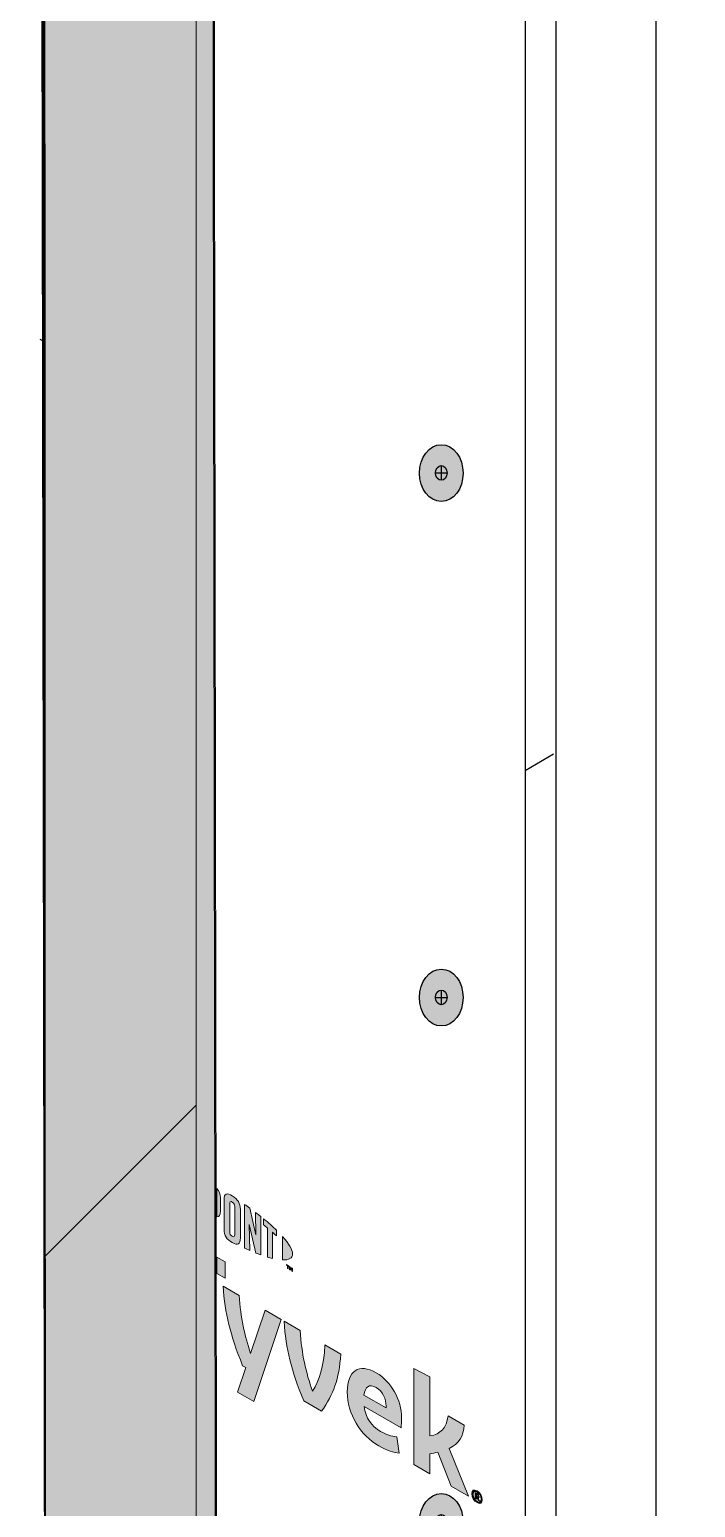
# Model space of a CAD drawing. Header units: inches. Extents: x -26 to 76, y -15 to 22.
# Drawn here: x 48.581 to 50.136, y 5.604 to 9.055 of the extents above; entities that cross this region are included whole.
import ezdxf

# ---------------------------------------------------------------- set-up
doc = ezdxf.new("R2010")
doc.units = ezdxf.units.IN
doc.header["$MEASUREMENT"] = 0
for name, color, linetype, lineweight in [('.ATI-HATCH', 7, 'Continuous', 0), ('G-ANNO-TTLB', 7, 'Continuous', 0), ('Layer 12', 7, 'Continuous', 0), ('LOGOS', 7, 'Continuous', 0), ('TYVEK', 7, 'Continuous', 0)]:
    doc.layers.add(name, color=color, linetype=linetype, lineweight=lineweight)

# ---------------------------------------------------------------- blocks, each defined once
blk = doc.blocks.new('Block_357')
at = {"layer": 'TYVEK', "true_color": 0x003b71, "transparency": 33554687}
h = blk.add_hatch(color=156, dxfattribs=at)
h.dxf.hatch_style = 2
edge = h.paths.add_edge_path()
edge.add_ellipse((49.5422, 8.0192), major_axis=(0, 0.0664), ratio=0.766948, start_angle=0, end_angle=360)
at = {"layer": 'TYVEK', "color": 252, "lineweight": 25, "true_color": 0x838484}
for p, q in [((49.5287, 8.0196), (49.5557, 8.0196)), ((49.5422, 8.0368), (49.5422, 8.0025))]:
    blk.add_line(p, q, dxfattribs=at)
at = {"layer": 'TYVEK', "color": 18, "lineweight": 25, "true_color": 0x000000}
blk.add_ellipse((49.5422, 8.0192), major_axis=(0, 0.0664), ratio=0.766948, dxfattribs=at)
at = {"layer": 'TYVEK', "color": 252, "lineweight": 25, "true_color": 0x838484}
blk.add_ellipse((49.5422, 8.0196), major_axis=(0, 0.0171), ratio=0.788846, dxfattribs=at)
blk = doc.blocks.new('Block_359')
at = {"layer": 'TYVEK', "true_color": 0x003b71, "transparency": 33554687}
h = blk.add_hatch(color=156, dxfattribs=at)
h.dxf.hatch_style = 2
edge = h.paths.add_edge_path()
edge.add_ellipse((49.5422, 6.7949), major_axis=(0, 0.0664), ratio=0.766948, start_angle=0, end_angle=360)
at = {"layer": 'TYVEK', "color": 252, "lineweight": 25, "true_color": 0x838484}
for p, q in [((49.5422, 6.8124), (49.5422, 6.7782)), ((49.5287, 6.7953), (49.5557, 6.7953))]:
    blk.add_line(p, q, dxfattribs=at)
at = {"layer": 'TYVEK', "color": 18, "lineweight": 25, "true_color": 0x000000}
blk.add_ellipse((49.5422, 6.7949), major_axis=(0, 0.0664), ratio=0.766948, dxfattribs=at)
at = {"layer": 'TYVEK', "color": 252, "lineweight": 25, "true_color": 0x838484}
blk.add_ellipse((49.5422, 6.7953), major_axis=(0, 0.0171), ratio=0.788846, dxfattribs=at)
blk = doc.blocks.new('Block_360')
at = {"layer": 'TYVEK', "true_color": 0x003b71, "transparency": 33554687}
h = blk.add_hatch(color=156, dxfattribs=at)
h.dxf.hatch_style = 2
edge = h.paths.add_edge_path()
edge.add_ellipse((49.5422, 5.5705), major_axis=(0, 0.0664), ratio=0.766948, start_angle=0, end_angle=360)
at = {"layer": 'TYVEK', "color": 252, "lineweight": 25, "true_color": 0x838484}
for p, q in [((49.5287, 5.571), (49.5557, 5.571)), ((49.5422, 5.5881), (49.5422, 5.5538))]:
    blk.add_line(p, q, dxfattribs=at)
at = {"layer": 'TYVEK', "color": 18, "lineweight": 25, "true_color": 0x000000}
blk.add_ellipse((49.5422, 5.5705), major_axis=(0, 0.0664), ratio=0.766948, dxfattribs=at)
at = {"layer": 'TYVEK', "color": 252, "lineweight": 25, "true_color": 0x838484}
blk.add_ellipse((49.5422, 5.571), major_axis=(0, 0.0171), ratio=0.788846, dxfattribs=at)
blk = doc.blocks.new('Block_354')
at = {"layer": 'TYVEK'}
for name in ['Block_357', 'Block_359', 'Block_360']:
    blk.add_blockref(name, (0, 0), dxfattribs=at)
blk = doc.blocks.new('Block_374')
at = {"layer": 'TYVEK', "color": 93, "lineweight": 25, "true_color": 0x6bbe46}
for points in [[(47.0239, 11.0006), (48.6131, 10.0812), (48.6154, 5.5571)], [(48.6962, 5.6251)]]:
    blk.add_lwpolyline(points, dxfattribs=at)
blk = doc.blocks.new('Block_373')
at = {"layer": 'TYVEK'}
blk.add_blockref('Block_374', (0, 0), dxfattribs=at)
blk = doc.blocks.new('Block_642')
at = {"layer": 'LOGOS', "true_color": 0x838484, "transparency": 33554687}
h = blk.add_hatch(color=252, dxfattribs=at)
h.dxf.hatch_style = 2
edge = h.paths.add_edge_path()
edge.add_spline(control_points=[(49.0184, 6.3494), (49.0184, 6.3494), (49.0184, 6.2826), (49.0184, 6.2826), (49.0241, 6.2824), (49.0266, 6.2872), (49.0266, 6.2961), (49.0266, 6.2961), (49.0266, 6.3273), (49.0266, 6.3273), (49.0266, 6.3359), (49.024, 6.3433), (49.0184, 6.3494)], knot_values=[0, 0, 0, 0, 1, 1, 1, 2, 2, 2, 3, 3, 3, 4, 4, 4, 4], degree=3, periodic=0)
h = blk.add_hatch(color=252, dxfattribs=at)
h.dxf.hatch_style = 2
edge = h.paths.add_edge_path()
edge.add_spline(control_points=[(49.06, 6.2408), (49.06, 6.2366), (49.0588, 6.2351), (49.0542, 6.2376), (49.0494, 6.2402), (49.0481, 6.2433), (49.0481, 6.2476), (49.0481, 6.2476), (49.0481, 6.3139), (49.0481, 6.3139), (49.0481, 6.3183), (49.0494, 6.3199), (49.0542, 6.317), (49.0588, 6.3142), (49.06, 6.3112), (49.06, 6.307), (49.06, 6.307), (49.06, 6.2408), (49.06, 6.2408)], knot_values=[0, 0, 0, 0, 1, 1, 1, 2, 2, 2, 3, 3, 3, 4, 4, 4, 5, 5, 5, 6, 6, 6, 6], degree=3, periodic=0)
edge = h.paths.add_edge_path()
edge.add_spline(control_points=[(49.0542, 6.3319), (49.0421, 6.3395), (49.0349, 6.3376), (49.0349, 6.3236), (49.0349, 6.3236), (49.0349, 6.254), (49.0349, 6.254), (49.0349, 6.2392), (49.0414, 6.2294), (49.0542, 6.2227), (49.0667, 6.2161), (49.0732, 6.2178), (49.0732, 6.2335), (49.0732, 6.2335), (49.0732, 6.2999), (49.0732, 6.2999), (49.0732, 6.3148), (49.0673, 6.3236), (49.0542, 6.3319)], knot_values=[0, 0, 0, 0, 1, 1, 1, 2, 2, 2, 3, 3, 3, 4, 4, 4, 5, 5, 5, 6, 6, 6, 6], degree=3, periodic=0)
h = blk.add_hatch(color=252, dxfattribs=at)
h.dxf.hatch_style = 2
edge = h.paths.add_edge_path()
edge.add_spline(control_points=[(49.1093, 6.2408), (49.1093, 6.2408), (49.0949, 6.3032), (49.0949, 6.3032), (49.091, 6.3061), (49.0862, 6.3094), (49.0825, 6.3119), (49.0825, 6.3119), (49.0825, 6.2099), (49.0825, 6.2099), (49.0851, 6.2087), (49.0917, 6.2058), (49.0951, 6.2043), (49.0951, 6.2043), (49.094, 6.265), (49.094, 6.265), (49.094, 6.265), (49.1093, 6.1984), (49.1093, 6.1984), (49.1126, 6.1971), (49.1173, 6.1953), (49.1205, 6.1942), (49.1205, 6.1942), (49.1205, 6.2839), (49.1205, 6.2839), (49.1172, 6.2865), (49.1113, 6.291), (49.1084, 6.2932), (49.1084, 6.2932), (49.1093, 6.2408), (49.1093, 6.2408)], knot_values=[0, 0, 0, 0, 1, 1, 1, 2, 2, 2, 3, 3, 3, 4, 4, 4, 5, 5, 5, 6, 6, 6, 7, 7, 7, 8, 8, 8, 9, 9, 9, 10, 10, 10, 10], degree=3, periodic=0)
h = blk.add_hatch(color=252, dxfattribs=at)
h.dxf.hatch_style = 2
edge = h.paths.add_edge_path()
edge.add_spline(control_points=[(49.1269, 6.2645), (49.1301, 6.2619), (49.1333, 6.2594), (49.1364, 6.2568), (49.1364, 6.2568), (49.1364, 6.189), (49.1364, 6.189), (49.1393, 6.1881), (49.1445, 6.1866), (49.1481, 6.1858), (49.1481, 6.1858), (49.1481, 6.2469), (49.1481, 6.2469), (49.1515, 6.2439), (49.1546, 6.2411), (49.1576, 6.2384), (49.1576, 6.2384), (49.1576, 6.2515), (49.1576, 6.2515), (49.1484, 6.2605), (49.1385, 6.2692), (49.1269, 6.2786), (49.1269, 6.2786), (49.1269, 6.2645), (49.1269, 6.2645)], knot_values=[0, 0, 0, 0, 1, 1, 1, 2, 2, 2, 3, 3, 3, 4, 4, 4, 5, 5, 5, 6, 6, 6, 7, 7, 7, 8, 8, 8, 8], degree=3, periodic=0)
h = blk.add_hatch(color=252, dxfattribs=at)
h.dxf.hatch_style = 2
edge = h.paths.add_edge_path()
edge.add_spline(control_points=[(49.1949, 6.1962), (49.1949, 6.1862), (49.1864, 6.1817), (49.1716, 6.1822), (49.1716, 6.1822), (49.1716, 6.237), (49.1716, 6.237), (49.1864, 6.2204), (49.1949, 6.2062), (49.1949, 6.1962)], knot_values=[0, 0, 0, 0, 1, 1, 1, 2, 2, 2, 3, 3, 3, 3], degree=3, periodic=0)
h = blk.add_hatch(color=252, dxfattribs=at)
h.dxf.hatch_style = 2
edge = h.paths.add_edge_path()
edge.add_spline(control_points=[(49.188, 6.1673), (49.188, 6.1673), (49.1894, 6.1664), (49.1894, 6.1664), (49.1894, 6.1664), (49.1914, 6.1615), (49.1914, 6.1615), (49.1914, 6.1615), (49.1935, 6.164), (49.1935, 6.164), (49.1935, 6.164), (49.1949, 6.1633), (49.1949, 6.1633), (49.1949, 6.1633), (49.1949, 6.1554), (49.1949, 6.1554), (49.1949, 6.1554), (49.1936, 6.1561), (49.1936, 6.1561), (49.1936, 6.1561), (49.1936, 6.1617), (49.1936, 6.1617), (49.1936, 6.1617), (49.1915, 6.1592), (49.1915, 6.1592), (49.1915, 6.1592), (49.1914, 6.1592), (49.1914, 6.1592), (49.1914, 6.1592), (49.1892, 6.1642), (49.1892, 6.1642), (49.1892, 6.1642), (49.1892, 6.1586), (49.1892, 6.1586), (49.1892, 6.1586), (49.188, 6.1594), (49.188, 6.1594), (49.188, 6.1594), (49.188, 6.1673), (49.188, 6.1673)], knot_values=[0, 0, 0, 0, 1, 1, 1, 2, 2, 2, 3, 3, 3, 4, 4, 4, 5, 5, 5, 6, 6, 6, 7, 7, 7, 8, 8, 8, 9, 9, 9, 10, 10, 10, 11, 11, 11, 12, 12, 12, 13, 13, 13, 13], degree=3, periodic=0)
edge = h.paths.add_edge_path()
edge.add_spline(control_points=[(49.183, 6.1687), (49.183, 6.1687), (49.1809, 6.1699), (49.1809, 6.1699), (49.1809, 6.1699), (49.1809, 6.1713), (49.1809, 6.1713), (49.1809, 6.1713), (49.1865, 6.1681), (49.1865, 6.1681), (49.1865, 6.1681), (49.1865, 6.1667), (49.1865, 6.1667), (49.1865, 6.1667), (49.1844, 6.1679), (49.1844, 6.1679), (49.1844, 6.1679), (49.1844, 6.1614), (49.1844, 6.1614), (49.1844, 6.1614), (49.183, 6.1622), (49.183, 6.1622), (49.183, 6.1622), (49.183, 6.1687), (49.183, 6.1687)], knot_values=[0, 0, 0, 0, 1, 1, 1, 2, 2, 2, 3, 3, 3, 4, 4, 4, 5, 5, 5, 6, 6, 6, 7, 7, 7, 8, 8, 8, 8], degree=3, periodic=0)
at = {"layer": 'LOGOS'}
for points, knots in [([(49.0184, 6.3494), (49.0184, 6.3494), (49.0184, 6.2826), (49.0184, 6.2826), (49.0241, 6.2824), (49.0266, 6.2872), (49.0266, 6.2961), (49.0266, 6.2961), (49.0266, 6.3273), (49.0266, 6.3273), (49.0266, 6.3359), (49.024, 6.3433), (49.0184, 6.3494)], [0, 0, 0, 0, 1, 1, 1, 2, 2, 2, 3, 3, 3, 4, 4, 4, 4]), ([(49.0542, 6.3319), (49.0421, 6.3395), (49.0349, 6.3376), (49.0349, 6.3236), (49.0349, 6.3236), (49.0349, 6.254), (49.0349, 6.254), (49.0349, 6.2392), (49.0414, 6.2294), (49.0542, 6.2227), (49.0667, 6.2161), (49.0732, 6.2178), (49.0732, 6.2335), (49.0732, 6.2335), (49.0732, 6.2999), (49.0732, 6.2999), (49.0732, 6.3148), (49.0673, 6.3236), (49.0542, 6.3319)], [0, 0, 0, 0, 1, 1, 1, 2, 2, 2, 3, 3, 3, 4, 4, 4, 5, 5, 5, 6, 6, 6, 6]), ([(49.06, 6.2408), (49.06, 6.2366), (49.0588, 6.2351), (49.0542, 6.2376), (49.0494, 6.2402), (49.0481, 6.2433), (49.0481, 6.2476), (49.0481, 6.2476), (49.0481, 6.3139), (49.0481, 6.3139), (49.0481, 6.3183), (49.0494, 6.3199), (49.0542, 6.317), (49.0588, 6.3142), (49.06, 6.3112), (49.06, 6.307), (49.06, 6.307), (49.06, 6.2408), (49.06, 6.2408)], [0, 0, 0, 0, 1, 1, 1, 2, 2, 2, 3, 3, 3, 4, 4, 4, 5, 5, 5, 6, 6, 6, 6]), ([(49.1093, 6.2408), (49.1093, 6.2408), (49.0949, 6.3032), (49.0949, 6.3032), (49.091, 6.3061), (49.0862, 6.3094), (49.0825, 6.3119), (49.0825, 6.3119), (49.0825, 6.2099), (49.0825, 6.2099), (49.0851, 6.2087), (49.0917, 6.2058), (49.0951, 6.2043), (49.0951, 6.2043), (49.094, 6.265), (49.094, 6.265), (49.094, 6.265), (49.1093, 6.1984), (49.1093, 6.1984), (49.1126, 6.1971), (49.1173, 6.1953), (49.1205, 6.1942), (49.1205, 6.1942), (49.1205, 6.2839), (49.1205, 6.2839), (49.1172, 6.2865), (49.1113, 6.291), (49.1084, 6.2932), (49.1084, 6.2932), (49.1093, 6.2408), (49.1093, 6.2408)], [0, 0, 0, 0, 1, 1, 1, 2, 2, 2, 3, 3, 3, 4, 4, 4, 5, 5, 5, 6, 6, 6, 7, 7, 7, 8, 8, 8, 9, 9, 9, 10, 10, 10, 10]), ([(49.1269, 6.2645), (49.1301, 6.2619), (49.1333, 6.2594), (49.1364, 6.2568), (49.1364, 6.2568), (49.1364, 6.189), (49.1364, 6.189), (49.1393, 6.1881), (49.1445, 6.1866), (49.1481, 6.1858), (49.1481, 6.1858), (49.1481, 6.2469), (49.1481, 6.2469), (49.1515, 6.2439), (49.1546, 6.2411), (49.1576, 6.2384), (49.1576, 6.2384), (49.1576, 6.2515), (49.1576, 6.2515), (49.1484, 6.2605), (49.1385, 6.2692), (49.1269, 6.2786), (49.1269, 6.2786), (49.1269, 6.2645), (49.1269, 6.2645)], [0, 0, 0, 0, 1, 1, 1, 2, 2, 2, 3, 3, 3, 4, 4, 4, 5, 5, 5, 6, 6, 6, 7, 7, 7, 8, 8, 8, 8]), ([(49.1949, 6.1962), (49.1949, 6.1862), (49.1864, 6.1817), (49.1716, 6.1822), (49.1716, 6.1822), (49.1716, 6.237), (49.1716, 6.237), (49.1864, 6.2204), (49.1949, 6.2062), (49.1949, 6.1962)], [0, 0, 0, 0, 1, 1, 1, 2, 2, 2, 3, 3, 3, 3]), ([(49.183, 6.1687), (49.183, 6.1687), (49.1809, 6.1699), (49.1809, 6.1699), (49.1809, 6.1699), (49.1809, 6.1713), (49.1809, 6.1713), (49.1809, 6.1713), (49.1865, 6.1681), (49.1865, 6.1681), (49.1865, 6.1681), (49.1865, 6.1667), (49.1865, 6.1667), (49.1865, 6.1667), (49.1844, 6.1679), (49.1844, 6.1679), (49.1844, 6.1679), (49.1844, 6.1614), (49.1844, 6.1614), (49.1844, 6.1614), (49.183, 6.1622), (49.183, 6.1622), (49.183, 6.1622), (49.183, 6.1687), (49.183, 6.1687)], [0, 0, 0, 0, 1, 1, 1, 2, 2, 2, 3, 3, 3, 4, 4, 4, 5, 5, 5, 6, 6, 6, 7, 7, 7, 8, 8, 8, 8]), ([(49.188, 6.1673), (49.188, 6.1673), (49.1894, 6.1664), (49.1894, 6.1664), (49.1894, 6.1664), (49.1914, 6.1615), (49.1914, 6.1615), (49.1914, 6.1615), (49.1935, 6.164), (49.1935, 6.164), (49.1935, 6.164), (49.1949, 6.1633), (49.1949, 6.1633), (49.1949, 6.1633), (49.1949, 6.1554), (49.1949, 6.1554), (49.1949, 6.1554), (49.1936, 6.1561), (49.1936, 6.1561), (49.1936, 6.1561), (49.1936, 6.1617), (49.1936, 6.1617), (49.1936, 6.1617), (49.1915, 6.1592), (49.1915, 6.1592), (49.1915, 6.1592), (49.1914, 6.1592), (49.1914, 6.1592), (49.1914, 6.1592), (49.1892, 6.1642), (49.1892, 6.1642), (49.1892, 6.1642), (49.1892, 6.1586), (49.1892, 6.1586), (49.1892, 6.1586), (49.188, 6.1594), (49.188, 6.1594), (49.188, 6.1594), (49.188, 6.1673), (49.188, 6.1673)], [0, 0, 0, 0, 1, 1, 1, 2, 2, 2, 3, 3, 3, 4, 4, 4, 5, 5, 5, 6, 6, 6, 7, 7, 7, 8, 8, 8, 9, 9, 9, 10, 10, 10, 11, 11, 11, 12, 12, 12, 13, 13, 13, 13])]:
    blk.add_open_spline(points, degree=3, knots=knots, dxfattribs=at)
blk = doc.blocks.new('Block_646')
at = {"layer": 'LOGOS', "true_color": 0x838484, "transparency": 33554687}
h = blk.add_hatch(color=252, dxfattribs=at)
h.dxf.hatch_style = 2
h.paths.add_polyline_path([(49.0372, 6.1777), (49.0372, 6.1397), (49.0184, 6.1505), (49.0184, 6.1886)])
h = blk.add_hatch(color=252, dxfattribs=at)
h.dxf.hatch_style = 2
edge = h.paths.add_edge_path()
edge.add_spline(control_points=[(49.2704, 5.9841), (49.268, 5.9321), (49.2576, 5.9019), (49.2416, 5.8759), (49.226, 5.9201), (49.216, 5.9622), (49.213, 6.0173), (49.213, 6.0173), (49.1751, 6.0392), (49.1751, 6.0392), (49.1792, 5.974), (49.1914, 5.9267), (49.2209, 5.8532), (49.2209, 5.8532), (49.2625, 5.8291), (49.2625, 5.8291), (49.2909, 5.8693), (49.3026, 5.9028), (49.308, 5.9624), (49.308, 5.9624), (49.2704, 5.9841), (49.2704, 5.9841)], knot_values=[0, 0, 0, 0, 1, 1, 1, 2, 2, 2, 3, 3, 3, 4, 4, 4, 5, 5, 5, 6, 6, 6, 7, 7, 7, 7], degree=3, periodic=0)
h = blk.add_hatch(color=252, dxfattribs=at)
h.dxf.hatch_style = 2
edge = h.paths.add_edge_path()
edge.add_spline(control_points=[(49.3617, 5.8668), (49.3617, 5.8668), (49.4134, 5.8369), (49.4134, 5.8369), (49.4134, 5.8369), (49.4134, 5.8407), (49.4134, 5.8407), (49.4134, 5.8581), (49.4053, 5.8757), (49.3903, 5.8843), (49.3745, 5.8934), (49.3641, 5.8866), (49.3617, 5.8668)], knot_values=[0, 0, 0, 0, 1, 1, 1, 2, 2, 2, 3, 3, 3, 4, 4, 4, 4], degree=3, periodic=0)
edge = h.paths.add_edge_path()
edge.add_spline(control_points=[(49.4442, 5.7311), (49.4322, 5.7317), (49.4145, 5.7376), (49.3966, 5.748), (49.3527, 5.7733), (49.3227, 5.8225), (49.3227, 5.8743), (49.3227, 5.9239), (49.3502, 5.9418), (49.3903, 5.9187), (49.426, 5.8981), (49.4494, 5.8555), (49.4494, 5.8136), (49.4494, 5.8043), (49.4489, 5.7965), (49.4483, 5.7905), (49.4483, 5.7905), (49.3622, 5.8402), (49.3622, 5.8402), (49.3658, 5.8132), (49.3786, 5.7946), (49.4004, 5.782), (49.4137, 5.7743), (49.4265, 5.7703), (49.4382, 5.7692), (49.4382, 5.7692), (49.4442, 5.7311), (49.4442, 5.7311)], knot_values=[0, 0, 0, 0, 1, 1, 1, 2, 2, 2, 3, 3, 3, 4, 4, 4, 5, 5, 5, 6, 6, 6, 7, 7, 7, 8, 8, 8, 9, 9, 9, 9], degree=3, periodic=0)
h = blk.add_hatch(color=252, dxfattribs=at)
h.dxf.hatch_style = 2
edge = h.paths.add_edge_path()
edge.add_spline(control_points=[(49.5608, 5.7421), (49.5608, 5.7421), (49.606, 5.6308), (49.606, 5.6308), (49.606, 5.6308), (49.5652, 5.6544), (49.5652, 5.6544), (49.5652, 5.6544), (49.5339, 5.7334), (49.5339, 5.7334), (49.5281, 5.732), (49.5221, 5.7307), (49.5156, 5.7298), (49.5156, 5.7298), (49.5156, 5.683), (49.5156, 5.683), (49.5156, 5.683), (49.478, 5.7047), (49.478, 5.7047), (49.478, 5.7047), (49.478, 5.9286), (49.478, 5.9286), (49.478, 5.9286), (49.5156, 5.9091), (49.5156, 5.9091), (49.5156, 5.9091), (49.5156, 5.7714), (49.5156, 5.7714), (49.5412, 5.7756), (49.5537, 5.7903), (49.5581, 5.818), (49.5581, 5.818), (49.5954, 5.7965), (49.5954, 5.7965), (49.5946, 5.7701), (49.5826, 5.753), (49.5608, 5.7421)], knot_values=[0, 0, 0, 0, 1, 1, 1, 2, 2, 2, 3, 3, 3, 4, 4, 4, 5, 5, 5, 6, 6, 6, 7, 7, 7, 8, 8, 8, 9, 9, 9, 10, 10, 10, 11, 11, 11, 12, 12, 12, 12], degree=3, periodic=0)
at = {"layer": 'LOGOS'}
blk.add_lwpolyline([(49.0372, 6.1777), (49.0372, 6.1397), (49.0184, 6.1505), (49.0184, 6.1886)], close=True, dxfattribs=at)
for points, knots in [([(49.2704, 5.9841), (49.268, 5.9321), (49.2576, 5.9019), (49.2416, 5.8759), (49.226, 5.9201), (49.216, 5.9622), (49.213, 6.0173), (49.213, 6.0173), (49.1751, 6.0392), (49.1751, 6.0392), (49.1792, 5.974), (49.1914, 5.9267), (49.2209, 5.8532), (49.2209, 5.8532), (49.2625, 5.8291), (49.2625, 5.8291), (49.2909, 5.8693), (49.3026, 5.9028), (49.308, 5.9624), (49.308, 5.9624), (49.2704, 5.9841), (49.2704, 5.9841)], [0, 0, 0, 0, 1, 1, 1, 2, 2, 2, 3, 3, 3, 4, 4, 4, 5, 5, 5, 6, 6, 6, 7, 7, 7, 7]), ([(49.4442, 5.7311), (49.4322, 5.7317), (49.4145, 5.7376), (49.3966, 5.748), (49.3527, 5.7733), (49.3227, 5.8225), (49.3227, 5.8743), (49.3227, 5.9239), (49.3502, 5.9418), (49.3903, 5.9187), (49.426, 5.8981), (49.4494, 5.8555), (49.4494, 5.8136), (49.4494, 5.8043), (49.4489, 5.7965), (49.4483, 5.7905), (49.4483, 5.7905), (49.3622, 5.8402), (49.3622, 5.8402), (49.3658, 5.8132), (49.3786, 5.7946), (49.4004, 5.782), (49.4137, 5.7743), (49.4265, 5.7703), (49.4382, 5.7692), (49.4382, 5.7692), (49.4442, 5.7311), (49.4442, 5.7311)], [0, 0, 0, 0, 1, 1, 1, 2, 2, 2, 3, 3, 3, 4, 4, 4, 5, 5, 5, 6, 6, 6, 7, 7, 7, 8, 8, 8, 9, 9, 9, 9]), ([(49.5608, 5.7421), (49.5608, 5.7421), (49.606, 5.6308), (49.606, 5.6308), (49.606, 5.6308), (49.5652, 5.6544), (49.5652, 5.6544), (49.5652, 5.6544), (49.5339, 5.7334), (49.5339, 5.7334), (49.5281, 5.732), (49.5221, 5.7307), (49.5156, 5.7298), (49.5156, 5.7298), (49.5156, 5.683), (49.5156, 5.683), (49.5156, 5.683), (49.478, 5.7047), (49.478, 5.7047), (49.478, 5.7047), (49.478, 5.9286), (49.478, 5.9286), (49.478, 5.9286), (49.5156, 5.9091), (49.5156, 5.9091), (49.5156, 5.9091), (49.5156, 5.7714), (49.5156, 5.7714), (49.5412, 5.7756), (49.5537, 5.7903), (49.5581, 5.818), (49.5581, 5.818), (49.5954, 5.7965), (49.5954, 5.7965), (49.5946, 5.7701), (49.5826, 5.753), (49.5608, 5.7421)], [0, 0, 0, 0, 1, 1, 1, 2, 2, 2, 3, 3, 3, 4, 4, 4, 5, 5, 5, 6, 6, 6, 7, 7, 7, 8, 8, 8, 9, 9, 9, 10, 10, 10, 11, 11, 11, 12, 12, 12, 12]), ([(49.3617, 5.8668), (49.3617, 5.8668), (49.4134, 5.8369), (49.4134, 5.8369), (49.4134, 5.8369), (49.4134, 5.8407), (49.4134, 5.8407), (49.4134, 5.8581), (49.4053, 5.8757), (49.3903, 5.8843), (49.3745, 5.8934), (49.3641, 5.8866), (49.3617, 5.8668)], [0, 0, 0, 0, 1, 1, 1, 2, 2, 2, 3, 3, 3, 4, 4, 4, 4])]:
    blk.add_open_spline(points, degree=3, knots=knots, dxfattribs=at)
blk = doc.blocks.new('Block_645')
at = {"layer": 'LOGOS', "true_color": 0x838484, "transparency": 33554687}
h = blk.add_hatch(color=252, dxfattribs=at)
h.dxf.hatch_style = 2
edge = h.paths.add_edge_path()
edge.add_spline(control_points=[(49.1308, 6.0647), (49.1308, 6.0647), (49.0971, 5.9641), (49.0971, 5.9641), (49.0827, 6.0062), (49.0734, 6.0469), (49.0705, 6.0995), (49.0705, 6.0995), (49.0327, 6.1214), (49.0327, 6.1214), (49.0368, 6.0563), (49.049, 6.0089), (49.0784, 5.9354), (49.0784, 5.9354), (49.086, 5.931), (49.086, 5.931), (49.086, 5.931), (49.0667, 5.8735), (49.0667, 5.8735), (49.0667, 5.8735), (49.1043, 5.8518), (49.1043, 5.8518), (49.1043, 5.8518), (49.1684, 6.043), (49.1684, 6.043), (49.1684, 6.043), (49.1308, 6.0647), (49.1308, 6.0647)], knot_values=[0, 0, 0, 0, 1, 1, 1, 2, 2, 2, 3, 3, 3, 4, 4, 4, 5, 5, 5, 6, 6, 6, 7, 7, 7, 8, 8, 8, 9, 9, 9, 9], degree=3, periodic=0)
at = {"layer": 'LOGOS'}
blk.add_open_spline([(49.1308, 6.0647), (49.1308, 6.0647), (49.0971, 5.9641), (49.0971, 5.9641), (49.0827, 6.0062), (49.0734, 6.0469), (49.0705, 6.0995), (49.0705, 6.0995), (49.0327, 6.1214), (49.0327, 6.1214), (49.0368, 6.0563), (49.049, 6.0089), (49.0784, 5.9354), (49.0784, 5.9354), (49.086, 5.931), (49.086, 5.931), (49.086, 5.931), (49.0667, 5.8735), (49.0667, 5.8735), (49.0667, 5.8735), (49.1043, 5.8518), (49.1043, 5.8518), (49.1043, 5.8518), (49.1684, 6.043), (49.1684, 6.043), (49.1684, 6.043), (49.1308, 6.0647), (49.1308, 6.0647)], degree=3, knots=[0, 0, 0, 0, 1, 1, 1, 2, 2, 2, 3, 3, 3, 4, 4, 4, 5, 5, 5, 6, 6, 6, 7, 7, 7, 8, 8, 8, 9, 9, 9, 9], dxfattribs=at)
blk.add_blockref('Block_646', (0, 0), dxfattribs=at)
blk = doc.blocks.new('Block_647')
at = {"layer": 'LOGOS', "true_color": 0x838484, "transparency": 33554687}
h = blk.add_hatch(color=252, dxfattribs=at)
h.dxf.hatch_style = 2
edge = h.paths.add_edge_path()
edge.add_spline(control_points=[(49.6241, 5.6351), (49.6241, 5.6351), (49.6241, 5.631), (49.6241, 5.631), (49.6241, 5.631), (49.6256, 5.6301), (49.6256, 5.6301), (49.6271, 5.6292), (49.628, 5.6292), (49.628, 5.6308), (49.628, 5.6323), (49.6271, 5.6333), (49.6256, 5.6342), (49.6256, 5.6342), (49.6241, 5.6351), (49.6241, 5.6351)], knot_values=[0, 0, 0, 0, 1, 1, 1, 2, 2, 2, 3, 3, 3, 4, 4, 4, 5, 5, 5, 5], degree=3, periodic=0)
edge = h.paths.add_edge_path()
edge.add_spline(control_points=[(49.6214, 5.6392), (49.6214, 5.6392), (49.6256, 5.6368), (49.6256, 5.6368), (49.6289, 5.6349), (49.6305, 5.6322), (49.6305, 5.6293), (49.6305, 5.6273), (49.6297, 5.6264), (49.6282, 5.6266), (49.629, 5.6243), (49.63, 5.622), (49.6314, 5.6193), (49.6314, 5.6193), (49.6282, 5.6212), (49.6282, 5.6212), (49.627, 5.6235), (49.6262, 5.6256), (49.6255, 5.6276), (49.6255, 5.6276), (49.6241, 5.6285), (49.6241, 5.6285), (49.6241, 5.6285), (49.6241, 5.6236), (49.6241, 5.6236), (49.6241, 5.6236), (49.6214, 5.6251), (49.6214, 5.6251), (49.6214, 5.6251), (49.6214, 5.6392), (49.6214, 5.6392)], knot_values=[0, 0, 0, 0, 1, 1, 1, 2, 2, 2, 3, 3, 3, 4, 4, 4, 5, 5, 5, 6, 6, 6, 7, 7, 7, 8, 8, 8, 9, 9, 9, 10, 10, 10, 10], degree=3, periodic=0)
edge = h.paths.add_edge_path()
edge.add_spline(control_points=[(49.6258, 5.6403), (49.6199, 5.6438), (49.6165, 5.6418), (49.6165, 5.6347), (49.6165, 5.6277), (49.6199, 5.6218), (49.6258, 5.6184), (49.6317, 5.615), (49.6351, 5.6169), (49.6351, 5.624), (49.6351, 5.631), (49.6317, 5.6369), (49.6258, 5.6403)], knot_values=[0, 0, 0, 0, 1, 1, 1, 2, 2, 2, 3, 3, 3, 4, 4, 4, 4], degree=3, periodic=0)
edge = h.paths.add_edge_path()
edge.add_spline(control_points=[(49.6258, 5.6432), (49.6331, 5.6389), (49.6379, 5.6308), (49.6379, 5.6224), (49.6379, 5.6139), (49.633, 5.6115), (49.6258, 5.6156), (49.6184, 5.6199), (49.6137, 5.628), (49.6137, 5.6364), (49.6137, 5.6448), (49.6184, 5.6474), (49.6258, 5.6432)], knot_values=[0, 0, 0, 0, 1, 1, 1, 2, 2, 2, 3, 3, 3, 4, 4, 4, 4], degree=3, periodic=0)
at = {"layer": 'LOGOS'}
for points, knots in [([(49.6258, 5.6432), (49.6331, 5.6389), (49.6379, 5.6308), (49.6379, 5.6224), (49.6379, 5.6139), (49.633, 5.6115), (49.6258, 5.6156), (49.6184, 5.6199), (49.6137, 5.628), (49.6137, 5.6364), (49.6137, 5.6448), (49.6184, 5.6474), (49.6258, 5.6432)], [0, 0, 0, 0, 1, 1, 1, 2, 2, 2, 3, 3, 3, 4, 4, 4, 4]), ([(49.6258, 5.6403), (49.6199, 5.6438), (49.6165, 5.6418), (49.6165, 5.6347), (49.6165, 5.6277), (49.6199, 5.6218), (49.6258, 5.6184), (49.6317, 5.615), (49.6351, 5.6169), (49.6351, 5.624), (49.6351, 5.631), (49.6317, 5.6369), (49.6258, 5.6403)], [0, 0, 0, 0, 1, 1, 1, 2, 2, 2, 3, 3, 3, 4, 4, 4, 4]), ([(49.6214, 5.6392), (49.6214, 5.6392), (49.6256, 5.6368), (49.6256, 5.6368), (49.6289, 5.6349), (49.6305, 5.6322), (49.6305, 5.6293), (49.6305, 5.6273), (49.6297, 5.6264), (49.6282, 5.6266), (49.629, 5.6243), (49.63, 5.622), (49.6314, 5.6193), (49.6314, 5.6193), (49.6282, 5.6212), (49.6282, 5.6212), (49.627, 5.6235), (49.6262, 5.6256), (49.6255, 5.6276), (49.6255, 5.6276), (49.6241, 5.6285), (49.6241, 5.6285), (49.6241, 5.6285), (49.6241, 5.6236), (49.6241, 5.6236), (49.6241, 5.6236), (49.6214, 5.6251), (49.6214, 5.6251), (49.6214, 5.6251), (49.6214, 5.6392), (49.6214, 5.6392)], [0, 0, 0, 0, 1, 1, 1, 2, 2, 2, 3, 3, 3, 4, 4, 4, 5, 5, 5, 6, 6, 6, 7, 7, 7, 8, 8, 8, 9, 9, 9, 10, 10, 10, 10]), ([(49.6241, 5.6351), (49.6241, 5.6351), (49.6241, 5.631), (49.6241, 5.631), (49.6241, 5.631), (49.6256, 5.6301), (49.6256, 5.6301), (49.6271, 5.6292), (49.628, 5.6292), (49.628, 5.6308), (49.628, 5.6323), (49.6271, 5.6333), (49.6256, 5.6342), (49.6256, 5.6342), (49.6241, 5.6351), (49.6241, 5.6351)], [0, 0, 0, 0, 1, 1, 1, 2, 2, 2, 3, 3, 3, 4, 4, 4, 5, 5, 5, 5])]:
    blk.add_open_spline(points, degree=3, knots=knots, dxfattribs=at)
blk = doc.blocks.new('Block_644')
at = {"layer": 'LOGOS'}
for name in ['Block_645', 'Block_647']:
    blk.add_blockref(name, (0, 0), dxfattribs=at)
blk = doc.blocks.new('Block_643')
at = {"layer": 'LOGOS'}
blk.add_blockref('Block_644', (0, 0), dxfattribs=at)
blk = doc.blocks.new('Block_641')
at = {"layer": 'LOGOS'}
for name in ['Block_642', 'Block_643']:
    blk.add_blockref(name, (0, 0), dxfattribs=at)

msp = doc.modelspace()

# ---------------------------------------------------------------- hatches: boundary and pattern name
at = {"layer": '.ATI-HATCH', "true_color": 0x818080, "transparency": 33554687}
h = msp.add_hatch(color=8, dxfattribs=at)
edge = h.paths.add_edge_path()
edge.add_spline(control_points=[(46.6244, 6.0124), (46.6244, 6.0124), (47.0108, 5.7943), (47.0108, 5.7943), (47.0108, 5.7943), (47.0108, 6.2176), (47.0108, 6.2176), (47.0108, 6.2176), (46.943, 6.2541), (46.943, 6.2541), (46.943, 6.2541), (46.9685, 10.7008), (46.9685, 10.7008), (46.9685, 10.7008), (46.9676, 10.9686), (46.9676, 10.9686), (46.9676, 10.9686), (47.0155, 11.0015), (47.0155, 11.0015), (47.0155, 11.0015), (47.0135, 11.0155), (47.0135, 11.0155), (47.0135, 11.0155), (46.6244, 11.2401), (46.6244, 11.2401), (46.6244, 11.2401), (46.6244, 6.0124), (46.6244, 6.0124)], knot_values=[0, 0, 0, 0, 1, 1, 1, 2, 2, 2, 3, 3, 3, 4, 4, 4, 5, 5, 5, 6, 6, 6, 7, 7, 7, 8, 8, 8, 9, 9, 9, 9], degree=3, periodic=0)
edge = h.paths.add_edge_path()
edge.add_spline(control_points=[(48.6104, 10.0959), (48.6104, 10.0959), (48.6185, 4.8883), (48.6185, 4.8883), (48.6185, 4.8883), (49.0191, 4.657), (49.0191, 4.657), (49.0191, 4.657), (49.011, 9.8635), (49.011, 9.8635), (49.011, 9.8635), (48.6104, 10.0959), (48.6104, 10.0959)], knot_values=[0, 0, 0, 0, 1, 1, 1, 2, 2, 2, 3, 3, 3, 4, 4, 4, 4], degree=3, periodic=0)
at = {"layer": 'G-ANNO-TTLB', "true_color": 0xb9529f, "transparency": 33554687}
h = msp.add_hatch(color=233, dxfattribs=at)
edge = h.paths.add_edge_path()
edge.add_spline(control_points=[(71.2273, -15.1345), (71.2273, -15.1345), (30.5273, -15.1345), (30.5273, -15.1345), (30.5273, -15.1345), (30.5273, 19.0008), (30.5273, 19.0008), (30.5273, 19.0008), (71.2273, 19.0008), (71.2273, 19.0008), (71.2273, 19.0008), (71.2273, -15.1345), (71.2273, -15.1345)], knot_values=[0, 0, 0, 0, 1, 1, 1, 2, 2, 2, 3, 3, 3, 4, 4, 4, 4], degree=3, periodic=0)
edge = h.paths.add_edge_path()
edge.add_spline(control_points=[(30.6523, 18.8757), (30.6523, 18.8757), (30.6523, -15.0095), (30.6523, -15.0095), (30.6523, -15.0095), (71.1023, -15.0095), (71.1023, -15.0095), (71.1023, -15.0095), (71.1023, 18.8757), (71.1023, 18.8757), (71.1023, 18.8757), (30.6523, 18.8757), (30.6523, 18.8757)], knot_values=[0, 0, 0, 0, 1, 1, 1, 2, 2, 2, 3, 3, 3, 4, 4, 4, 4], degree=3, periodic=0)
edge.add_line((30.6523, 18.8757), (30.6523, 18.8757))
at = {"layer": 'Layer 12', "true_color": 0x000000, "transparency": 33554687}
h = msp.add_hatch(dxfattribs=at)
h.set_pattern_fill('_U', color=18, scale=10, angle=45, style=2, pattern_type=0)
h.set_pattern_definition([(45, (0, 0), (-7.071, 7.071), [])])
h.paths.add_polyline_path([(48.9696, 4.682), (48.6178, 4.8836), (48.6162, 10.0903), (48.9696, 9.888)])

# ---------------------------------------------------------------- linework, layer by layer
at = {"layer": '.ATI-HATCH'}
msp.add_open_spline([(48.6104, 10.0959), (48.6104, 10.0959), (48.6185, 4.8883), (48.6185, 4.8883), (48.6185, 4.8883), (49.0191, 4.657), (49.0191, 4.657), (49.0191, 4.657), (49.011, 9.8635), (49.011, 9.8635), (49.011, 9.8635), (48.6104, 10.0959), (48.6104, 10.0959)], degree=3, knots=[0, 0, 0, 0, 1, 1, 1, 2, 2, 2, 3, 3, 3, 4, 4, 4, 4], dxfattribs=at)
at = {"layer": 'G-ANNO-TTLB'}
for points in [[(71.2273, -15.1345), (71.2273, -15.1345), (30.5273, -15.1345), (30.5273, -15.1345), (30.5273, -15.1345), (30.5273, 19.0008), (30.5273, 19.0008), (30.5273, 19.0008), (71.2273, 19.0008), (71.2273, 19.0008), (71.2273, 19.0008), (71.2273, -15.1345), (71.2273, -15.1345)], [(30.6523, 18.8757), (30.6523, 18.8757), (30.6523, -15.0095), (30.6523, -15.0095), (30.6523, -15.0095), (71.1023, -15.0095), (71.1023, -15.0095), (71.1023, -15.0095), (71.1023, 18.8757), (71.1023, 18.8757), (71.1023, 18.8757), (30.6523, 18.8757), (30.6523, 18.8757)]]:
    msp.add_open_spline(points, degree=3, knots=[0, 0, 0, 0, 1, 1, 1, 2, 2, 2, 3, 3, 3, 4, 4, 4, 4], dxfattribs=at)
at = {"layer": 'Layer 12'}
msp.add_lwpolyline([(48.9696, 4.682), (48.6178, 4.8836), (48.6162, 10.0903), (48.9696, 9.888)], close=True, dxfattribs=at)
at = {"layer": 'TYVEK', "color": 33, "lineweight": 25, "true_color": 0xcb9865}
msp.add_line((50.0441, 4.2177), (50.0441, 10.7937), dxfattribs=at)
at = {"layer": 'TYVEK', "color": 2, "lineweight": 25, "true_color": 0xf5eb12}
for p, q in [((49.8107, 4.0827), (49.8107, 10.6587)), ((48.6048, 8.3323), (48.6162, 8.3256)), ((49.8045, 7.3632), (49.7377, 7.3245))]:
    msp.add_line(p, q, dxfattribs=at)
at = {"layer": 'TYVEK', "color": 18, "lineweight": 25, "true_color": 0x000000}
msp.add_line((49.7377, 10.6201), (49.7377, 4.0441), dxfattribs=at)
at = {"layer": 'TYVEK', "color": 240, "lineweight": 25, "true_color": 0xed2327}
msp.add_lwpolyline([(49.0088, 9.8625), (48.6082, 10.0937), (48.6162, 4.8842), (49.0168, 4.6529)], close=True, dxfattribs=at)

# ---------------------------------------------------------------- block references
at = {"layer": 'LOGOS'}
msp.add_blockref('Block_641', (0, 0), dxfattribs=at)
at = {"layer": 'TYVEK'}
for name in ['Block_373', 'Block_354']:
    msp.add_blockref(name, (0, 0), dxfattribs=at)

doc.saveas('drawing.dxf')
